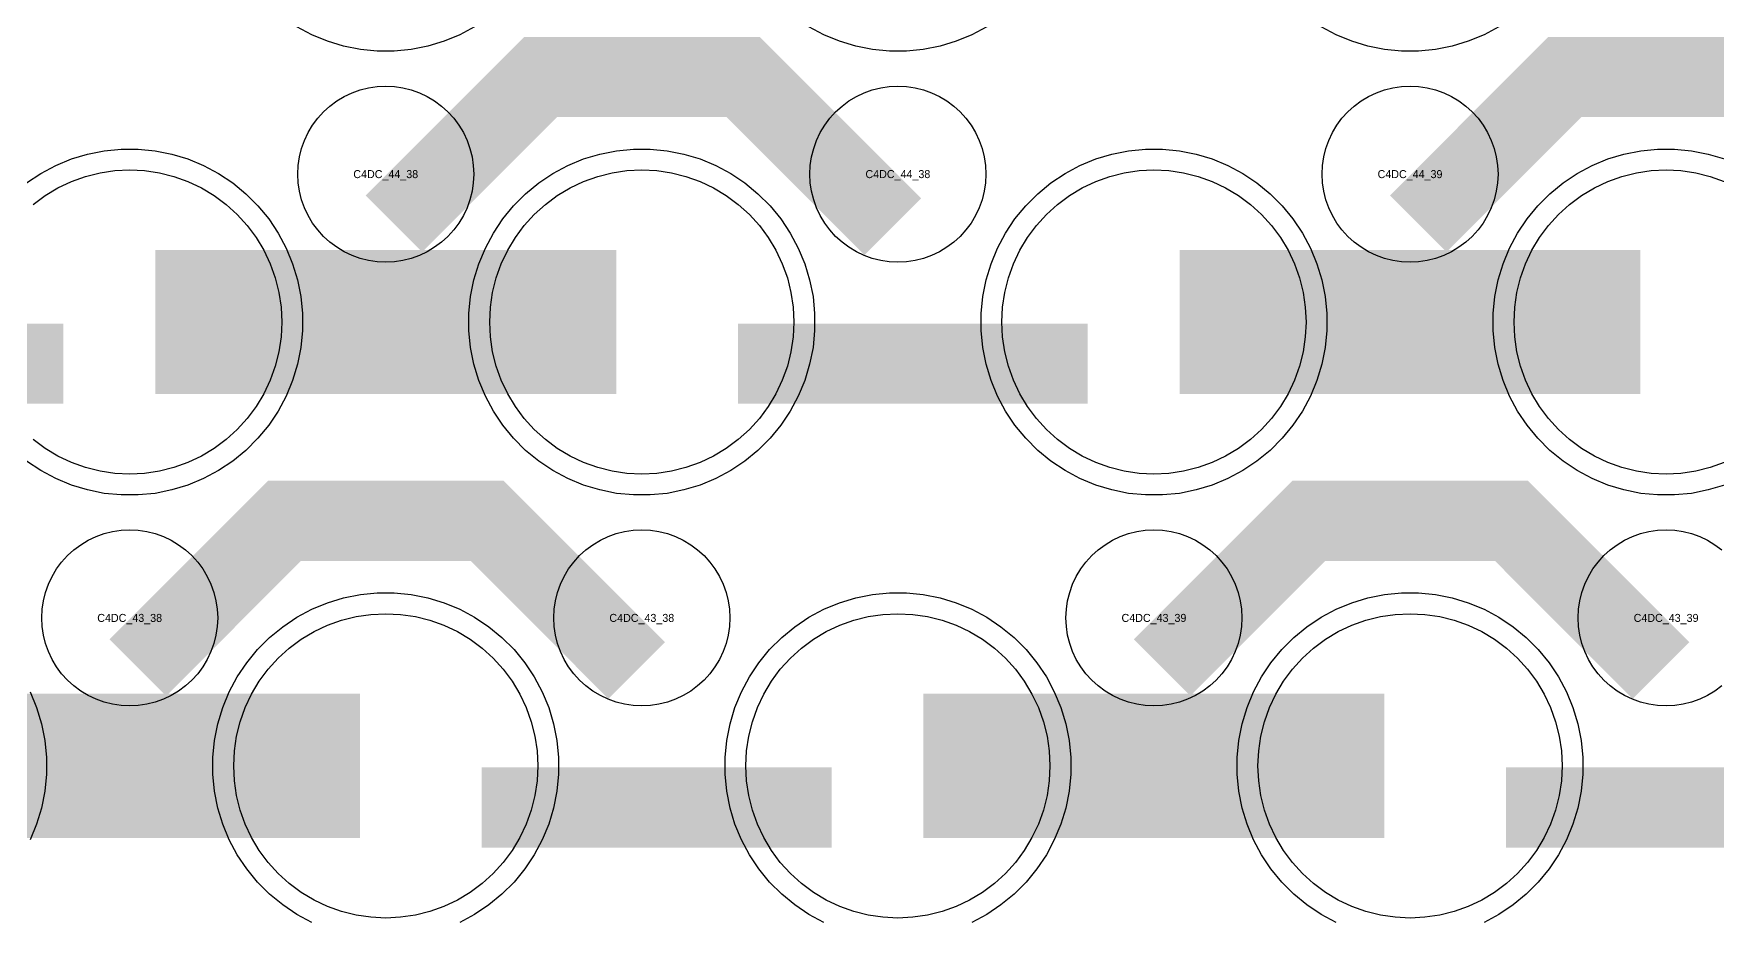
# Model space of a CAD drawing. Extents: x -11880 to 11880, y -14992 to 14992.
# Drawn here: x 130 to 656, y -8930 to -8653 of the extents above; entities that cross this region are included whole.
import ezdxf
from ezdxf.enums import TextEntityAlignment as Align

# ---------------------------------------------------------------- set-up
doc = ezdxf.new("R2010")
doc.units = 0
doc.header["$MEASUREMENT"] = 0
for name, color, linetype in [('GDS_775_DT_237', 138, 'CONTINUOUS'), ('RDL1_FS', 34, 'CONTINUOUS'), ('RDL_BS', 160, 'CONTINUOUS')]:
    doc.layers.add(name, color=color, linetype=linetype)

msp = doc.modelspace()

# ---------------------------------------------------------------- linework, layer by layer
at = {"layer": 'RDL1_FS'}
for points in [[(129.86, -8706.021), (133.605, -8703.243), (137.605, -8700.845), (141.819, -8698.853), (146.209, -8697.281), (150.732, -8696.149), (155.343, -8695.465), (160, -8695.236), (164.657, -8695.465), (169.268, -8696.149), (173.791, -8697.281), (178.181, -8698.853), (182.395, -8700.845), (186.395, -8703.243), (190.14, -8706.021), (193.594, -8709.151), (196.724, -8712.605), (199.502, -8716.35), (201.9, -8720.35), (203.892, -8724.564), (205.464, -8728.954), (206.596, -8733.477), (207.28, -8738.088), (207.509, -8742.745), (207.28, -8747.402), (206.596, -8752.013), (205.464, -8756.536), (203.892, -8760.926), (201.9, -8765.14), (199.502, -8769.14), (196.724, -8772.885), (193.594, -8776.339), (190.14, -8779.469), (186.395, -8782.247), (182.395, -8784.645), (178.181, -8786.637), (173.791, -8788.209), (169.268, -8789.341), (164.657, -8790.025), (160, -8790.254), (155.343, -8790.025), (150.732, -8789.341), (146.209, -8788.209), (141.819, -8786.637), (137.605, -8784.645), (133.605, -8782.247), (129.86, -8779.469)], [(658.181, -8786.637), (653.791, -8788.209), (649.268, -8789.341), (644.657, -8790.025), (640, -8790.254), (635.343, -8790.025), (630.732, -8789.341), (626.209, -8788.209), (621.819, -8786.637), (617.605, -8784.645), (613.605, -8782.247), (609.86, -8779.469), (606.406, -8776.339), (603.276, -8772.885), (600.498, -8769.14), (598.1, -8765.14), (596.108, -8760.926), (594.536, -8756.536), (593.404, -8752.013), (592.72, -8747.402), (592.491, -8742.745), (592.72, -8738.088), (593.404, -8733.477), (594.536, -8728.954), (596.108, -8724.564), (598.1, -8720.35), (600.498, -8716.35), (603.276, -8712.605), (606.406, -8709.151), (609.86, -8706.021), (613.605, -8703.243), (617.605, -8700.845), (621.819, -8698.853), (626.209, -8697.281), (630.732, -8696.149), (635.343, -8695.465), (640, -8695.236), (644.657, -8695.465), (649.268, -8696.149), (653.791, -8697.281), (658.181, -8698.853)]]:
    msp.add_lwpolyline(points, dxfattribs=at)
for points in [[(320, -8790.254), (315.343, -8790.025), (310.732, -8789.341), (306.209, -8788.209), (301.819, -8786.637), (297.605, -8784.645), (293.605, -8782.247), (289.86, -8779.469), (286.406, -8776.339), (283.276, -8772.885), (280.498, -8769.14), (278.1, -8765.14), (276.108, -8760.926), (274.536, -8756.536), (273.404, -8752.013), (272.72, -8747.402), (272.491, -8742.745), (272.72, -8738.088), (273.404, -8733.477), (274.536, -8728.954), (276.108, -8724.564), (278.1, -8720.35), (280.498, -8716.35), (283.276, -8712.605), (286.406, -8709.151), (289.86, -8706.021), (293.605, -8703.243), (297.605, -8700.845), (301.819, -8698.853), (306.209, -8697.281), (310.732, -8696.149), (315.343, -8695.465), (320, -8695.236), (324.657, -8695.465), (329.268, -8696.149), (333.791, -8697.281), (338.181, -8698.853), (342.395, -8700.845), (346.395, -8703.243), (350.14, -8706.021), (353.594, -8709.151), (356.724, -8712.605), (359.502, -8716.35), (361.9, -8720.35), (363.892, -8724.564), (365.464, -8728.954), (366.596, -8733.477), (367.28, -8738.088), (367.509, -8742.745), (367.28, -8747.402), (366.596, -8752.013), (365.464, -8756.536), (363.892, -8760.926), (361.9, -8765.14), (359.502, -8769.14), (356.724, -8772.885), (353.594, -8776.339), (350.14, -8779.469), (346.395, -8782.247), (342.395, -8784.645), (338.181, -8786.637), (333.791, -8788.209), (329.268, -8789.341), (324.657, -8790.025)], [(480, -8790.254), (475.343, -8790.025), (470.732, -8789.341), (466.209, -8788.209), (461.819, -8786.637), (457.605, -8784.645), (453.605, -8782.247), (449.86, -8779.469), (446.406, -8776.339), (443.276, -8772.885), (440.498, -8769.14), (438.1, -8765.14), (436.108, -8760.926), (434.536, -8756.536), (433.404, -8752.013), (432.72, -8747.402), (432.491, -8742.745), (432.72, -8738.088), (433.404, -8733.477), (434.536, -8728.954), (436.108, -8724.564), (438.1, -8720.35), (440.498, -8716.35), (443.276, -8712.605), (446.406, -8709.151), (449.86, -8706.021), (453.605, -8703.243), (457.605, -8700.845), (461.819, -8698.853), (466.209, -8697.281), (470.732, -8696.149), (475.343, -8695.465), (480, -8695.236), (484.657, -8695.465), (489.268, -8696.149), (493.791, -8697.281), (498.181, -8698.853), (502.395, -8700.845), (506.395, -8703.243), (510.14, -8706.021), (513.594, -8709.151), (516.724, -8712.605), (519.502, -8716.35), (521.9, -8720.35), (523.892, -8724.564), (525.464, -8728.954), (526.596, -8733.477), (527.28, -8738.088), (527.509, -8742.745), (527.28, -8747.402), (526.596, -8752.013), (525.464, -8756.536), (523.892, -8760.926), (521.9, -8765.14), (519.502, -8769.14), (516.724, -8772.885), (513.594, -8776.339), (510.14, -8779.469), (506.395, -8782.247), (502.395, -8784.645), (498.181, -8786.637), (493.791, -8788.209), (489.268, -8789.341), (484.657, -8790.025)], [(240, -8928.819), (235.343, -8928.59), (230.732, -8927.906), (226.209, -8926.774), (221.819, -8925.202), (217.605, -8923.21), (213.605, -8920.812), (209.86, -8918.034), (206.406, -8914.904), (203.276, -8911.45), (200.498, -8907.705), (198.1, -8903.705), (196.108, -8899.491), (194.536, -8895.101), (193.404, -8890.578), (192.72, -8885.967), (192.491, -8881.31), (192.72, -8876.653), (193.404, -8872.042), (194.536, -8867.519), (196.108, -8863.129), (198.1, -8858.915), (200.498, -8854.915), (203.276, -8851.17), (206.406, -8847.716), (209.86, -8844.586), (213.605, -8841.808), (217.605, -8839.41), (221.819, -8837.418), (226.209, -8835.846), (230.732, -8834.714), (235.343, -8834.03), (240, -8833.801), (244.657, -8834.03), (249.268, -8834.714), (253.791, -8835.846), (258.181, -8837.418), (262.395, -8839.41), (266.395, -8841.808), (270.14, -8844.586), (273.594, -8847.716), (276.724, -8851.17), (279.502, -8854.915), (281.9, -8858.915), (283.892, -8863.129), (285.464, -8867.519), (286.596, -8872.042), (287.28, -8876.653), (287.509, -8881.31), (287.28, -8885.967), (286.596, -8890.578), (285.464, -8895.101), (283.892, -8899.491), (281.9, -8903.705), (279.502, -8907.705), (276.724, -8911.45), (273.594, -8914.904), (270.14, -8918.034), (266.395, -8920.812), (262.395, -8923.21), (258.181, -8925.202), (253.791, -8926.774), (249.268, -8927.906), (244.657, -8928.59)], [(400, -8928.819), (395.343, -8928.59), (390.732, -8927.906), (386.209, -8926.774), (381.819, -8925.202), (377.605, -8923.21), (373.605, -8920.812), (369.86, -8918.034), (366.406, -8914.904), (363.276, -8911.45), (360.498, -8907.705), (358.1, -8903.705), (356.108, -8899.491), (354.536, -8895.101), (353.404, -8890.578), (352.72, -8885.967), (352.491, -8881.31), (352.72, -8876.653), (353.404, -8872.042), (354.536, -8867.519), (356.108, -8863.129), (358.1, -8858.915), (360.498, -8854.915), (363.276, -8851.17), (366.406, -8847.716), (369.86, -8844.586), (373.605, -8841.808), (377.605, -8839.41), (381.819, -8837.418), (386.209, -8835.846), (390.732, -8834.714), (395.343, -8834.03), (400, -8833.801), (404.657, -8834.03), (409.268, -8834.714), (413.791, -8835.846), (418.181, -8837.418), (422.395, -8839.41), (426.395, -8841.808), (430.14, -8844.586), (433.594, -8847.716), (436.724, -8851.17), (439.502, -8854.915), (441.9, -8858.915), (443.892, -8863.129), (445.464, -8867.519), (446.596, -8872.042), (447.28, -8876.653), (447.509, -8881.31), (447.28, -8885.967), (446.596, -8890.578), (445.464, -8895.101), (443.892, -8899.491), (441.9, -8903.705), (439.502, -8907.705), (436.724, -8911.45), (433.594, -8914.904), (430.14, -8918.034), (426.395, -8920.812), (422.395, -8923.21), (418.181, -8925.202), (413.791, -8926.774), (409.268, -8927.906), (404.657, -8928.59)], [(560, -8928.819), (555.343, -8928.59), (550.732, -8927.906), (546.209, -8926.774), (541.819, -8925.202), (537.605, -8923.21), (533.605, -8920.812), (529.86, -8918.034), (526.406, -8914.904), (523.276, -8911.45), (520.498, -8907.705), (518.1, -8903.705), (516.108, -8899.491), (514.536, -8895.101), (513.404, -8890.578), (512.72, -8885.967), (512.491, -8881.31), (512.72, -8876.653), (513.404, -8872.042), (514.536, -8867.519), (516.108, -8863.129), (518.1, -8858.915), (520.498, -8854.915), (523.276, -8851.17), (526.406, -8847.716), (529.86, -8844.586), (533.605, -8841.808), (537.605, -8839.41), (541.819, -8837.418), (546.209, -8835.846), (550.732, -8834.714), (555.343, -8834.03), (560, -8833.801), (564.657, -8834.03), (569.268, -8834.714), (573.791, -8835.846), (578.181, -8837.418), (582.395, -8839.41), (586.395, -8841.808), (590.14, -8844.586), (593.594, -8847.716), (596.724, -8851.17), (599.502, -8854.915), (601.9, -8858.915), (603.892, -8863.129), (605.464, -8867.519), (606.596, -8872.042), (607.28, -8876.653), (607.509, -8881.31), (607.28, -8885.967), (606.596, -8890.578), (605.464, -8895.101), (603.892, -8899.491), (601.9, -8903.705), (599.502, -8907.705), (596.724, -8911.45), (593.594, -8914.904), (590.14, -8918.034), (586.395, -8920.812), (582.395, -8923.21), (578.181, -8925.202), (573.791, -8926.774), (569.268, -8927.906), (564.657, -8928.59)]]:
    msp.add_lwpolyline(points, close=True, dxfattribs=at)
for points in [[(168.002, -8742.745, 45, 45, 0), (240.002, -8742.745, 45, 45, 0)], [(240.002, -8742.745, 45, 45, 0), (312.002, -8742.745, 45, 45, 0)], [(488.002, -8742.745, 45, 45, 0), (560.002, -8742.745, 45, 45, 0)], [(560.002, -8742.745, 45, 45, 0), (632.002, -8742.745, 45, 45, 0)], [(88.002, -8881.31, 45, 45, 0), (160.002, -8881.31, 45, 45, 0)], [(160.002, -8881.31, 45, 45, 0), (232.002, -8881.31, 45, 45, 0)], [(408.002, -8881.31, 45, 45, 0), (480.002, -8881.31, 45, 45, 0)], [(480.002, -8881.31, 45, 45, 0), (552.002, -8881.31, 45, 45, 0)]]:
    msp.add_lwpolyline(points, format="xyseb", dxfattribs=at)
at = {"layer": 'RDL_BS', "color": 241, "true_color": 0xf7abae}
for points in [[(267.777, -8650.563), (263.115, -8653.055), (258.205, -8655.086), (253.165, -8656.617), (247.938, -8657.663), (242.644, -8658.18), (237.356, -8658.18), (232.062, -8657.663), (226.835, -8656.617), (221.795, -8655.086), (216.885, -8653.055), (212.223, -8650.563)], [(427.777, -8650.563), (423.115, -8653.055), (418.205, -8655.086), (413.165, -8656.617), (407.938, -8657.663), (402.644, -8658.18), (397.356, -8658.18), (392.062, -8657.663), (386.835, -8656.617), (381.795, -8655.086), (376.885, -8653.055), (372.223, -8650.563)], [(587.777, -8650.563), (583.115, -8653.055), (578.205, -8655.086), (573.165, -8656.617), (567.938, -8657.663), (562.644, -8658.18), (557.356, -8658.18), (552.062, -8657.663), (546.835, -8656.617), (541.795, -8655.086), (536.885, -8653.055), (532.223, -8650.563)]]:
    msp.add_lwpolyline(points, dxfattribs=at)
at = {"layer": 'RDL_BS'}
for points in [[(242.562, -8712.059, 25, 25, 0), (288.377, -8666.244, 25, 25, 0), (321.93, -8666.244, 25, 25, 0)], [(398.401, -8712.958, 25, 25, 0), (351.687, -8666.244, 25, 25, 0), (321.929, -8666.244, 25, 25, 0)], [(562.562, -8712.059, 25, 25, 0), (608.377, -8666.244, 25, 25, 0), (641.93, -8666.244, 25, 25, 0)], [(718.401, -8712.958, 25, 25, 0), (671.687, -8666.244, 25, 25, 0), (641.929, -8666.244, 25, 25, 0)], [(30.016, -8755.758, 25, 25, 0), (139.281, -8755.758, 25, 25, 0)], [(350.016, -8755.758, 25, 25, 0), (459.281, -8755.758, 25, 25, 0)], [(162.562, -8850.624, 25, 25, 0), (208.377, -8804.809, 25, 25, 0), (241.93, -8804.809, 25, 25, 0)], [(318.401, -8851.523, 25, 25, 0), (271.687, -8804.809, 25, 25, 0), (241.929, -8804.809, 25, 25, 0)], [(482.562, -8850.624, 25, 25, 0), (528.377, -8804.809, 25, 25, 0), (561.93, -8804.809, 25, 25, 0)], [(638.401, -8851.523, 25, 25, 0), (591.687, -8804.809, 25, 25, 0), (561.929, -8804.809, 25, 25, 0)], [(270.016, -8894.323, 25, 25, 0), (379.281, -8894.323, 25, 25, 0)], [(590.016, -8894.323, 25, 25, 0), (699.281, -8894.323, 25, 25, 0)]]:
    msp.add_lwpolyline(points, format="xyseb", dxfattribs=at)
for points in [[(240, -8724.051), (237.307, -8723.919), (234.635, -8723.523), (232.016, -8722.866), (229.481, -8721.959), (227.044, -8720.807), (224.72, -8719.414), (222.557, -8717.811), (220.558, -8715.999), (218.746, -8714), (217.143, -8711.837), (215.75, -8709.513), (214.598, -8707.076), (213.691, -8704.541), (213.034, -8701.922), (212.638, -8699.25), (212.506, -8696.557), (212.638, -8693.864), (213.034, -8691.192), (213.691, -8688.573), (214.598, -8686.038), (215.75, -8683.601), (217.143, -8681.277), (218.746, -8679.114), (220.558, -8677.115), (222.557, -8675.303), (224.72, -8673.7), (227.044, -8672.307), (229.481, -8671.155), (232.016, -8670.248), (234.635, -8669.591), (237.307, -8669.195), (240, -8669.063), (242.693, -8669.195), (245.365, -8669.591), (247.984, -8670.248), (250.519, -8671.155), (252.956, -8672.307), (255.28, -8673.7), (257.443, -8675.303), (259.442, -8677.115), (261.254, -8679.114), (262.857, -8681.277), (264.25, -8683.601), (265.402, -8686.038), (266.309, -8688.573), (266.966, -8691.192), (267.362, -8693.864), (267.494, -8696.557), (267.362, -8699.25), (266.966, -8701.922), (266.309, -8704.541), (265.402, -8707.076), (264.25, -8709.513), (262.857, -8711.837), (261.254, -8714), (259.442, -8715.999), (257.443, -8717.811), (255.28, -8719.414), (252.956, -8720.807), (250.519, -8721.959), (247.984, -8722.866), (245.365, -8723.523), (242.693, -8723.919)], [(400, -8724.051), (397.307, -8723.919), (394.635, -8723.523), (392.016, -8722.866), (389.481, -8721.959), (387.044, -8720.807), (384.72, -8719.414), (382.557, -8717.811), (380.558, -8715.999), (378.746, -8714), (377.143, -8711.837), (375.75, -8709.513), (374.598, -8707.076), (373.691, -8704.541), (373.034, -8701.922), (372.638, -8699.25), (372.506, -8696.557), (372.638, -8693.864), (373.034, -8691.192), (373.691, -8688.573), (374.598, -8686.038), (375.75, -8683.601), (377.143, -8681.277), (378.746, -8679.114), (380.558, -8677.115), (382.557, -8675.303), (384.72, -8673.7), (387.044, -8672.307), (389.481, -8671.155), (392.016, -8670.248), (394.635, -8669.591), (397.307, -8669.195), (400, -8669.063), (402.693, -8669.195), (405.365, -8669.591), (407.984, -8670.248), (410.519, -8671.155), (412.956, -8672.307), (415.28, -8673.7), (417.443, -8675.303), (419.442, -8677.115), (421.254, -8679.114), (422.857, -8681.277), (424.25, -8683.601), (425.402, -8686.038), (426.309, -8688.573), (426.966, -8691.192), (427.362, -8693.864), (427.494, -8696.557), (427.362, -8699.25), (426.966, -8701.922), (426.309, -8704.541), (425.402, -8707.076), (424.25, -8709.513), (422.857, -8711.837), (421.254, -8714), (419.442, -8715.999), (417.443, -8717.811), (415.28, -8719.414), (412.956, -8720.807), (410.519, -8721.959), (407.984, -8722.866), (405.365, -8723.523), (402.693, -8723.919)], [(560, -8724.051), (557.307, -8723.919), (554.635, -8723.523), (552.016, -8722.866), (549.481, -8721.959), (547.044, -8720.807), (544.72, -8719.414), (542.557, -8717.811), (540.558, -8715.999), (538.746, -8714), (537.143, -8711.837), (535.75, -8709.513), (534.598, -8707.076), (533.691, -8704.541), (533.034, -8701.922), (532.638, -8699.25), (532.506, -8696.557), (532.638, -8693.864), (533.034, -8691.192), (533.691, -8688.573), (534.598, -8686.038), (535.75, -8683.601), (537.143, -8681.277), (538.746, -8679.114), (540.558, -8677.115), (542.557, -8675.303), (544.72, -8673.7), (547.044, -8672.307), (549.481, -8671.155), (552.016, -8670.248), (554.635, -8669.591), (557.307, -8669.195), (560, -8669.063), (562.693, -8669.195), (565.365, -8669.591), (567.984, -8670.248), (570.519, -8671.155), (572.956, -8672.307), (575.28, -8673.7), (577.443, -8675.303), (579.442, -8677.115), (581.254, -8679.114), (582.857, -8681.277), (584.25, -8683.601), (585.402, -8686.038), (586.309, -8688.573), (586.966, -8691.192), (587.362, -8693.864), (587.494, -8696.557), (587.362, -8699.25), (586.966, -8701.922), (586.309, -8704.541), (585.402, -8707.076), (584.25, -8709.513), (582.857, -8711.837), (581.254, -8714), (579.442, -8715.999), (577.443, -8717.811), (575.28, -8719.414), (572.956, -8720.807), (570.519, -8721.959), (567.984, -8722.866), (565.365, -8723.523), (562.693, -8723.919)], [(317.356, -8796.745), (312.062, -8796.228), (306.835, -8795.182), (301.795, -8793.651), (296.885, -8791.62), (292.223, -8789.128), (287.809, -8786.181), (283.708, -8782.819), (279.926, -8779.037), (276.564, -8774.936), (273.617, -8770.522), (271.125, -8765.86), (269.094, -8760.95), (267.563, -8755.91), (266.517, -8750.683), (266, -8745.389), (266, -8740.101), (266.517, -8734.807), (267.563, -8729.58), (269.094, -8724.54), (271.125, -8719.63), (273.617, -8714.968), (276.564, -8710.554), (279.926, -8706.453), (283.708, -8702.671), (287.809, -8699.309), (292.223, -8696.362), (296.885, -8693.87), (301.795, -8691.839), (306.835, -8690.308), (312.062, -8689.262), (317.356, -8688.745), (322.644, -8688.745), (327.938, -8689.262), (333.165, -8690.308), (338.205, -8691.839), (343.115, -8693.87), (347.777, -8696.362), (352.191, -8699.309), (356.292, -8702.671), (360.074, -8706.453), (363.436, -8710.554), (366.383, -8714.968), (368.875, -8719.63), (370.906, -8724.54), (372.437, -8729.58), (373.483, -8734.807), (374, -8740.101), (374, -8745.389), (373.483, -8750.683), (372.437, -8755.91), (370.906, -8760.95), (368.875, -8765.86), (366.383, -8770.522), (363.436, -8774.936), (360.074, -8779.037), (356.292, -8782.819), (352.191, -8786.181), (347.777, -8789.128), (343.115, -8791.62), (338.205, -8793.651), (333.165, -8795.182), (327.938, -8796.228), (322.644, -8796.745)], [(477.356, -8796.745), (472.062, -8796.228), (466.835, -8795.182), (461.795, -8793.651), (456.885, -8791.62), (452.223, -8789.128), (447.809, -8786.181), (443.708, -8782.819), (439.926, -8779.037), (436.564, -8774.936), (433.617, -8770.522), (431.125, -8765.86), (429.094, -8760.95), (427.563, -8755.91), (426.517, -8750.683), (426, -8745.389), (426, -8740.101), (426.517, -8734.807), (427.563, -8729.58), (429.094, -8724.54), (431.125, -8719.63), (433.617, -8714.968), (436.564, -8710.554), (439.926, -8706.453), (443.708, -8702.671), (447.809, -8699.309), (452.223, -8696.362), (456.885, -8693.87), (461.795, -8691.839), (466.835, -8690.308), (472.062, -8689.262), (477.356, -8688.745), (482.644, -8688.745), (487.938, -8689.262), (493.165, -8690.308), (498.205, -8691.839), (503.115, -8693.87), (507.777, -8696.362), (512.191, -8699.309), (516.292, -8702.671), (520.074, -8706.453), (523.436, -8710.554), (526.383, -8714.968), (528.875, -8719.63), (530.906, -8724.54), (532.437, -8729.58), (533.483, -8734.807), (534, -8740.101), (534, -8745.389), (533.483, -8750.683), (532.437, -8755.91), (530.906, -8760.95), (528.875, -8765.86), (526.383, -8770.522), (523.436, -8774.936), (520.074, -8779.037), (516.292, -8782.819), (512.191, -8786.181), (507.777, -8789.128), (503.115, -8791.62), (498.205, -8793.651), (493.165, -8795.182), (487.938, -8796.228), (482.644, -8796.745)], [(160, -8862.616), (157.307, -8862.484), (154.635, -8862.088), (152.016, -8861.431), (149.481, -8860.524), (147.044, -8859.372), (144.72, -8857.979), (142.557, -8856.376), (140.558, -8854.564), (138.746, -8852.565), (137.143, -8850.402), (135.75, -8848.078), (134.598, -8845.641), (133.691, -8843.106), (133.034, -8840.487), (132.638, -8837.815), (132.506, -8835.122), (132.638, -8832.429), (133.034, -8829.757), (133.691, -8827.138), (134.598, -8824.603), (135.75, -8822.166), (137.143, -8819.842), (138.746, -8817.679), (140.558, -8815.68), (142.557, -8813.868), (144.72, -8812.265), (147.044, -8810.872), (149.481, -8809.72), (152.016, -8808.813), (154.635, -8808.156), (157.307, -8807.76), (160, -8807.628), (162.693, -8807.76), (165.365, -8808.156), (167.984, -8808.813), (170.519, -8809.72), (172.956, -8810.872), (175.28, -8812.265), (177.443, -8813.868), (179.442, -8815.68), (181.254, -8817.679), (182.857, -8819.842), (184.25, -8822.166), (185.402, -8824.603), (186.309, -8827.138), (186.966, -8829.757), (187.362, -8832.429), (187.494, -8835.122), (187.362, -8837.815), (186.966, -8840.487), (186.309, -8843.106), (185.402, -8845.641), (184.25, -8848.078), (182.857, -8850.402), (181.254, -8852.565), (179.442, -8854.564), (177.443, -8856.376), (175.28, -8857.979), (172.956, -8859.372), (170.519, -8860.524), (167.984, -8861.431), (165.365, -8862.088), (162.693, -8862.484)], [(320, -8862.616), (317.307, -8862.484), (314.635, -8862.088), (312.016, -8861.431), (309.481, -8860.524), (307.044, -8859.372), (304.72, -8857.979), (302.557, -8856.376), (300.558, -8854.564), (298.746, -8852.565), (297.143, -8850.402), (295.75, -8848.078), (294.598, -8845.641), (293.691, -8843.106), (293.034, -8840.487), (292.638, -8837.815), (292.506, -8835.122), (292.638, -8832.429), (293.034, -8829.757), (293.691, -8827.138), (294.598, -8824.603), (295.75, -8822.166), (297.143, -8819.842), (298.746, -8817.679), (300.558, -8815.68), (302.557, -8813.868), (304.72, -8812.265), (307.044, -8810.872), (309.481, -8809.72), (312.016, -8808.813), (314.635, -8808.156), (317.307, -8807.76), (320, -8807.628), (322.693, -8807.76), (325.365, -8808.156), (327.984, -8808.813), (330.519, -8809.72), (332.956, -8810.872), (335.28, -8812.265), (337.443, -8813.868), (339.442, -8815.68), (341.254, -8817.679), (342.857, -8819.842), (344.25, -8822.166), (345.402, -8824.603), (346.309, -8827.138), (346.966, -8829.757), (347.362, -8832.429), (347.494, -8835.122), (347.362, -8837.815), (346.966, -8840.487), (346.309, -8843.106), (345.402, -8845.641), (344.25, -8848.078), (342.857, -8850.402), (341.254, -8852.565), (339.442, -8854.564), (337.443, -8856.376), (335.28, -8857.979), (332.956, -8859.372), (330.519, -8860.524), (327.984, -8861.431), (325.365, -8862.088), (322.693, -8862.484)], [(480, -8862.616), (477.307, -8862.484), (474.635, -8862.088), (472.016, -8861.431), (469.481, -8860.524), (467.044, -8859.372), (464.72, -8857.979), (462.557, -8856.376), (460.558, -8854.564), (458.746, -8852.565), (457.143, -8850.402), (455.75, -8848.078), (454.598, -8845.641), (453.691, -8843.106), (453.034, -8840.487), (452.638, -8837.815), (452.506, -8835.122), (452.638, -8832.429), (453.034, -8829.757), (453.691, -8827.138), (454.598, -8824.603), (455.75, -8822.166), (457.143, -8819.842), (458.746, -8817.679), (460.558, -8815.68), (462.557, -8813.868), (464.72, -8812.265), (467.044, -8810.872), (469.481, -8809.72), (472.016, -8808.813), (474.635, -8808.156), (477.307, -8807.76), (480, -8807.628), (482.693, -8807.76), (485.365, -8808.156), (487.984, -8808.813), (490.519, -8809.72), (492.956, -8810.872), (495.28, -8812.265), (497.443, -8813.868), (499.442, -8815.68), (501.254, -8817.679), (502.857, -8819.842), (504.25, -8822.166), (505.402, -8824.603), (506.309, -8827.138), (506.966, -8829.757), (507.362, -8832.429), (507.494, -8835.122), (507.362, -8837.815), (506.966, -8840.487), (506.309, -8843.106), (505.402, -8845.641), (504.25, -8848.078), (502.857, -8850.402), (501.254, -8852.565), (499.442, -8854.564), (497.443, -8856.376), (495.28, -8857.979), (492.956, -8859.372), (490.519, -8860.524), (487.984, -8861.431), (485.365, -8862.088), (482.693, -8862.484)]]:
    msp.add_lwpolyline(points, close=True, dxfattribs=at)
for points in [[(127.809, -8699.309), (132.223, -8696.362), (136.885, -8693.87), (141.795, -8691.839), (146.835, -8690.308), (152.062, -8689.262), (157.356, -8688.745), (162.644, -8688.745), (167.938, -8689.262), (173.165, -8690.308), (178.205, -8691.839), (183.115, -8693.87), (187.777, -8696.362), (192.191, -8699.309), (196.292, -8702.671), (200.074, -8706.453), (203.436, -8710.554), (206.383, -8714.968), (208.875, -8719.63), (210.906, -8724.54), (212.437, -8729.58), (213.483, -8734.807), (214, -8740.101), (214, -8745.389), (213.483, -8750.683), (212.437, -8755.91), (210.906, -8760.95), (208.875, -8765.86), (206.383, -8770.522), (203.436, -8774.936), (200.074, -8779.037), (196.292, -8782.819), (192.191, -8786.181), (187.777, -8789.128), (183.115, -8791.62), (178.205, -8793.651), (173.165, -8795.182), (167.938, -8796.228), (162.644, -8796.745), (157.356, -8796.745), (152.062, -8796.228), (146.835, -8795.182), (141.795, -8793.651), (136.885, -8791.62), (132.223, -8789.128), (127.809, -8786.181)], [(658.205, -8793.651), (653.165, -8795.182), (647.938, -8796.228), (642.644, -8796.745), (637.356, -8796.745), (632.062, -8796.228), (626.835, -8795.182), (621.795, -8793.651), (616.885, -8791.62), (612.223, -8789.128), (607.809, -8786.181), (603.708, -8782.819), (599.926, -8779.037), (596.564, -8774.936), (593.617, -8770.522), (591.125, -8765.86), (589.094, -8760.95), (587.563, -8755.91), (586.517, -8750.683), (586, -8745.389), (586, -8740.101), (586.517, -8734.807), (587.563, -8729.58), (589.094, -8724.54), (591.125, -8719.63), (593.617, -8714.968), (596.564, -8710.554), (599.926, -8706.453), (603.708, -8702.671), (607.809, -8699.309), (612.223, -8696.362), (616.885, -8693.87), (621.795, -8691.839), (626.835, -8690.308), (632.062, -8689.262), (637.356, -8688.745), (642.644, -8688.745), (647.938, -8689.262), (653.165, -8690.308), (658.205, -8691.839)], [(657.443, -8856.376), (655.28, -8857.979), (652.956, -8859.372), (650.519, -8860.524), (647.984, -8861.431), (645.365, -8862.088), (642.693, -8862.484), (640, -8862.616), (637.307, -8862.484), (634.635, -8862.088), (632.016, -8861.431), (629.481, -8860.524), (627.044, -8859.372), (624.72, -8857.979), (622.557, -8856.376), (620.558, -8854.564), (618.746, -8852.565), (617.143, -8850.402), (615.75, -8848.078), (614.598, -8845.641), (613.691, -8843.106), (613.034, -8840.487), (612.638, -8837.815), (612.506, -8835.122), (612.638, -8832.429), (613.034, -8829.757), (613.691, -8827.138), (614.598, -8824.603), (615.75, -8822.166), (617.143, -8819.842), (618.746, -8817.679), (620.558, -8815.68), (622.557, -8813.868), (624.72, -8812.265), (627.044, -8810.872), (629.481, -8809.72), (632.016, -8808.813), (634.635, -8808.156), (637.307, -8807.76), (640, -8807.628), (642.693, -8807.76), (645.365, -8808.156), (647.984, -8808.813), (650.519, -8809.72), (652.956, -8810.872), (655.28, -8812.265), (657.443, -8813.868)], [(216.885, -8930.185), (212.223, -8927.693), (207.809, -8924.746), (203.708, -8921.384), (199.926, -8917.602), (196.564, -8913.501), (193.617, -8909.087), (191.125, -8904.425), (189.094, -8899.515), (187.563, -8894.475), (186.517, -8889.248), (186, -8883.954), (186, -8878.666), (186.517, -8873.372), (187.563, -8868.145), (189.094, -8863.105), (191.125, -8858.195), (193.617, -8853.533), (196.564, -8849.119), (199.926, -8845.018), (203.708, -8841.236), (207.809, -8837.874), (212.223, -8834.927), (216.885, -8832.435), (221.795, -8830.404), (226.835, -8828.873), (232.062, -8827.827), (237.356, -8827.31), (242.644, -8827.31), (247.938, -8827.827), (253.165, -8828.873), (258.205, -8830.404), (263.115, -8832.435), (267.777, -8834.927), (272.191, -8837.874), (276.292, -8841.236), (280.074, -8845.018), (283.436, -8849.119), (286.383, -8853.533), (288.875, -8858.195), (290.906, -8863.105), (292.437, -8868.145), (293.483, -8873.372), (294, -8878.666), (294, -8883.954), (293.483, -8889.248), (292.437, -8894.475), (290.906, -8899.515), (288.875, -8904.425), (286.383, -8909.087), (283.436, -8913.501), (280.074, -8917.602), (276.292, -8921.384), (272.191, -8924.746), (267.777, -8927.693), (263.115, -8930.185)], [(376.885, -8930.185), (372.223, -8927.693), (367.809, -8924.746), (363.708, -8921.384), (359.926, -8917.602), (356.564, -8913.501), (353.617, -8909.087), (351.125, -8904.425), (349.094, -8899.515), (347.563, -8894.475), (346.517, -8889.248), (346, -8883.954), (346, -8878.666), (346.517, -8873.372), (347.563, -8868.145), (349.094, -8863.105), (351.125, -8858.195), (353.617, -8853.533), (356.564, -8849.119), (359.926, -8845.018), (363.708, -8841.236), (367.809, -8837.874), (372.223, -8834.927), (376.885, -8832.435), (381.795, -8830.404), (386.835, -8828.873), (392.062, -8827.827), (397.356, -8827.31), (402.644, -8827.31), (407.938, -8827.827), (413.165, -8828.873), (418.205, -8830.404), (423.115, -8832.435), (427.777, -8834.927), (432.191, -8837.874), (436.292, -8841.236), (440.074, -8845.018), (443.436, -8849.119), (446.383, -8853.533), (448.875, -8858.195), (450.906, -8863.105), (452.437, -8868.145), (453.483, -8873.372), (454, -8878.666), (454, -8883.954), (453.483, -8889.248), (452.437, -8894.475), (450.906, -8899.515), (448.875, -8904.425), (446.383, -8909.087), (443.436, -8913.501), (440.074, -8917.602), (436.292, -8921.384), (432.191, -8924.746), (427.777, -8927.693), (423.115, -8930.185)], [(536.885, -8930.185), (532.223, -8927.693), (527.809, -8924.746), (523.708, -8921.384), (519.926, -8917.602), (516.564, -8913.501), (513.617, -8909.087), (511.125, -8904.425), (509.094, -8899.515), (507.563, -8894.475), (506.517, -8889.248), (506, -8883.954), (506, -8878.666), (506.517, -8873.372), (507.563, -8868.145), (509.094, -8863.105), (511.125, -8858.195), (513.617, -8853.533), (516.564, -8849.119), (519.926, -8845.018), (523.708, -8841.236), (527.809, -8837.874), (532.223, -8834.927), (536.885, -8832.435), (541.795, -8830.404), (546.835, -8828.873), (552.062, -8827.827), (557.356, -8827.31), (562.644, -8827.31), (567.938, -8827.827), (573.165, -8828.873), (578.205, -8830.404), (583.115, -8832.435), (587.777, -8834.927), (592.191, -8837.874), (596.292, -8841.236), (600.074, -8845.018), (603.436, -8849.119), (606.383, -8853.533), (608.875, -8858.195), (610.906, -8863.105), (612.437, -8868.145), (613.483, -8873.372), (614, -8878.666), (614, -8883.954), (613.483, -8889.248), (612.437, -8894.475), (610.906, -8899.515), (608.875, -8904.425), (606.383, -8909.087), (603.436, -8913.501), (600.074, -8917.602), (596.292, -8921.384), (592.191, -8924.746), (587.777, -8927.693), (583.115, -8930.185)], [(128.875, -8858.195), (130.906, -8863.105), (132.437, -8868.145), (133.483, -8873.372), (134, -8878.666), (134, -8883.954), (133.483, -8889.248), (132.437, -8894.475), (130.906, -8899.515), (128.875, -8904.425)]]:
    msp.add_lwpolyline(points, dxfattribs=at)

# ---------------------------------------------------------------- texts
at = {"layer": 'GDS_775_DT_237'}
for s, p in [('C4DC_44_38', (240, -8696.557)), ('C4DC_44_38', (240, -8696.557)), ('C4DC_44_38', (400, -8696.557)), ('C4DC_44_38', (400, -8696.557)), ('C4DC_44_39', (560, -8696.557)), ('C4DC_44_39', (560, -8696.557)), ('C4DC_43_38', (160, -8835.122)), ('C4DC_43_38', (160, -8835.122)), ('C4DC_43_38', (320, -8835.122)), ('C4DC_43_38', (320, -8835.122)), ('C4DC_43_39', (480, -8835.122)), ('C4DC_43_39', (480, -8835.122)), ('C4DC_43_39', (640, -8835.122)), ('C4DC_43_39', (640, -8835.122))]:
    msp.add_text(s, height=2.5, dxfattribs=at).set_placement(p, align=Align.MIDDLE_CENTER)

doc.saveas('drawing.dxf')
